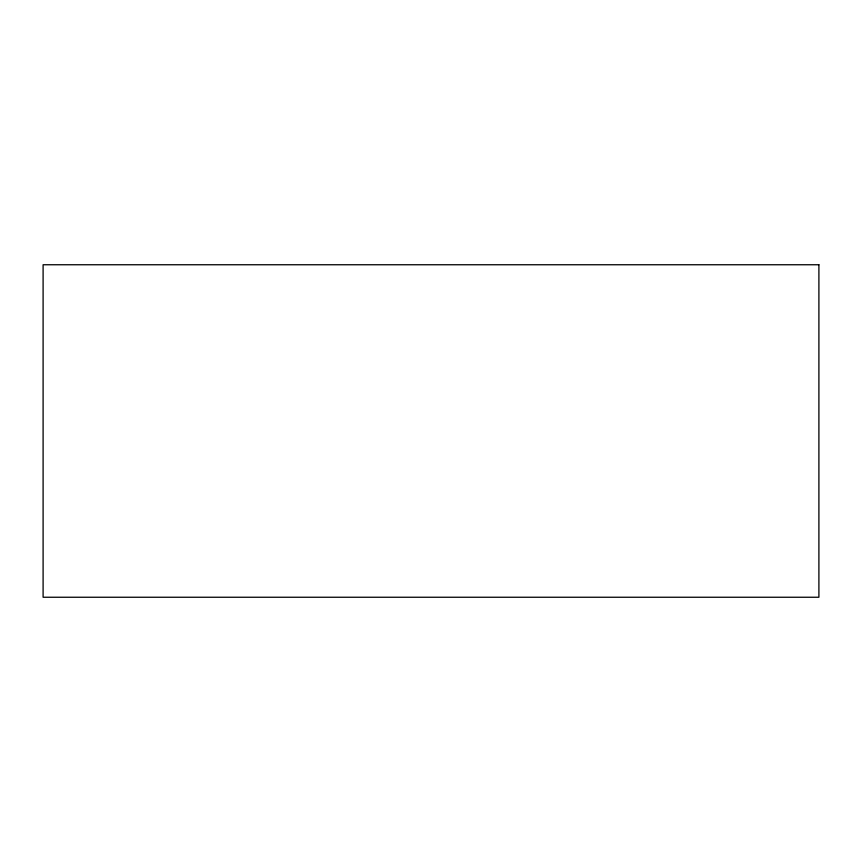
<?xml version="1.0" encoding="UTF-8"?>
<svg xmlns="http://www.w3.org/2000/svg" width="862" height="862" viewBox="0 0 862 862"><rect width="100%" height="100%" fill="white"/><g stroke="black" fill="none" stroke-linecap="round" stroke-linejoin="round"><path stroke-width="1.29" d="M818.9 264.753L43.1 264.753L43.1 597.247L818.9 597.247L818.9 264.753"/></g></svg>
